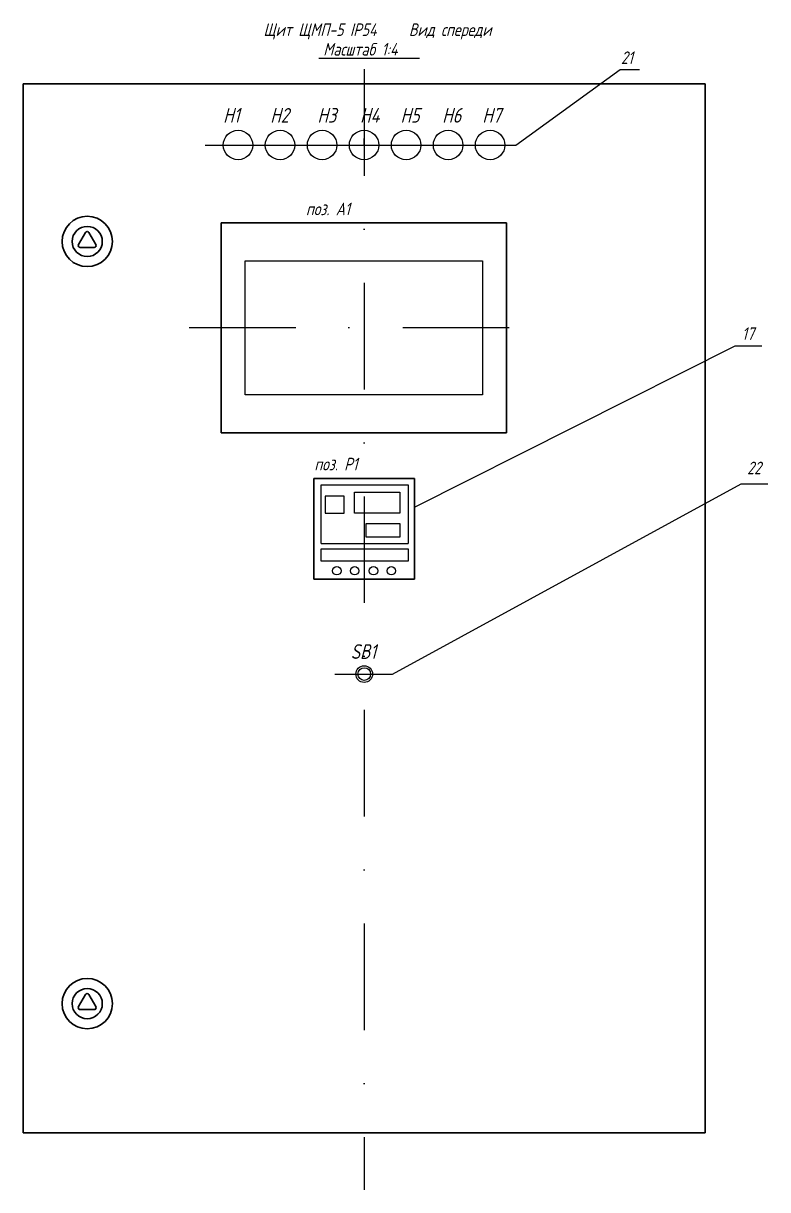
# Model space of a CAD drawing. Header units: millimetres. Extents: x 1012 to 5632, y 4 to 1530.
# Drawn here: x 2291.6 to 2469, y 1221.1 to 1499 of the extents above; entities that cross this region are included whole.
import ezdxf

# ---------------------------------------------------------------- set-up
doc = ezdxf.new("R2010")
doc.units = ezdxf.units.MM
doc.linetypes.add('DASHDOTX2', pattern=[50.8, 25.4, -12.7, 0, -12.7])
doc.layers.add('АСУТП', color=7, linetype='Continuous')
doc.layers.add('ссылки', color=7, linetype='Continuous')
doc.styles.add('GOST тип А', font='GOST_A.TTF', dxfattribs={"oblique": 15})
doc.styles.get("Standard").update_dxf_attribs({"font": 'GOST_A.TTF', "width": 0.8, "oblique": 15, "height": 3})

msp = doc.modelspace()

# ---------------------------------------------------------------- linework, layer by layer
at = {"color": 7}
for p, q in [((2362.0634, 1490.7275), (2386.0416, 1490.7275)), ((2409.036, 1470.0134), (2433.8625, 1488.0506)), ((2433.8625, 1488.0506), (2438.4995, 1488.0506)), ((2372.8546, 1470.0134), (2372.8546, 1471.5975)), ((2334.9714, 1470.0134), (2409.036, 1470.0134)), ((2356.4534, 1470.0134), (2387.703, 1470.0134)), ((2356.4534, 1470.0134), (2372.8546, 1470.0134)), ((2338.7918, 1451.4505), (2338.7918, 1401.4505)), ((2384.8546, 1383.705), (2461.2769, 1422.1702)), ((2461.2769, 1422.1702), (2467.6345, 1422.1702)), ((2360.8546, 1378.5629), (2360.8546, 1390.5629)), ((2384.8546, 1390.5629), (2384.8546, 1366.5629)), ((2362.6046, 1389.0629), (2383.3546, 1389.0629)), ((2362.6046, 1375.0629), (2362.6046, 1389.0629)), ((2370.6046, 1387.3129), (2381.3546, 1387.3129)), ((2370.6046, 1382.3129), (2370.6046, 1387.3129)), ((2379.6046, 1343.9409), (2462.6908, 1389.2489)), ((2381.3546, 1387.3129), (2381.3546, 1382.3129)), ((2383.3546, 1389.0629), (2383.3546, 1375.0629)), ((2462.6908, 1389.2489), (2469.0484, 1389.2489)), ((2368.1046, 1386.3129), (2363.6046, 1386.3129)), ((2363.6046, 1386.3129), (2363.6046, 1384.0629)), ((2363.6046, 1386.0629), (2363.6046, 1382.3129)), ((2368.1046, 1382.3129), (2368.1046, 1386.3129)), ((2363.6046, 1382.3129), (2368.1046, 1382.3129)), ((2381.3546, 1382.3129), (2370.6046, 1382.3129)), ((2373.3546, 1379.8129), (2381.3546, 1379.8129)), ((2373.3546, 1376.5629), (2373.3546, 1379.8129)), ((2381.3546, 1379.8129), (2381.3546, 1376.5629)), ((2381.3546, 1376.5629), (2373.3546, 1376.5629)), ((2362.6046, 1375.0629), (2383.3546, 1375.0629)), ((2362.6046, 1370.8129), (2362.6046, 1373.8129)), ((2362.6046, 1373.8129), (2383.3546, 1373.8129)), ((2383.3546, 1373.8129), (2383.3546, 1370.8129)), ((2383.3546, 1370.8129), (2362.6046, 1370.8129)), ((2365.8546, 1343.9409), (2379.6046, 1343.9409))]:
    msp.add_line(p, q, dxfattribs=at)
at = {"color": 7, "linetype": 'DASHDOTX2'}
for p, q in [((2372.8546, 1488.0817), (2372.8546, 1221.0576)), ((2331.1579, 1426.5016), (2418.0266, 1426.5016))]:
    msp.add_line(p, q, dxfattribs=at)
at = {"color": 7, "lineweight": 30}
for p, q in [((2291.6358, 1234.5802), (2291.6358, 1484.5802)), ((2291.6358, 1484.5802), (2454.1358, 1484.5802)), ((2454.1358, 1484.5802), (2454.1358, 1234.5802)), ((2304.7854, 1446.3206), (2306.4482, 1449.2006)), ((2307.2796, 1449.2006), (2308.9423, 1446.3206)), ((2308.5267, 1445.6006), (2305.2011, 1445.6006)), ((2360.8546, 1390.5629), (2384.8546, 1390.5629)), ((2360.8546, 1366.5629), (2360.8546, 1390.5629)), ((2384.8546, 1390.5629), (2384.8546, 1366.5629)), ((2384.8546, 1366.5629), (2360.8546, 1366.5629)), ((2304.7854, 1264.6785), (2306.4482, 1267.5585)), ((2307.2796, 1267.5585), (2308.9423, 1264.6785)), ((2308.5267, 1263.9585), (2305.2011, 1263.9585)), ((2454.1358, 1234.5802), (2291.6358, 1234.5802))]:
    msp.add_line(p, q, dxfattribs=at)
at = {"color": 7}
for centre, radius in [((2342.8203, 1470.0134), 3.5149), ((2352.8317, 1470.0134), 3.5149), ((2362.8432, 1470.0134), 3.5149), ((2372.8546, 1470.0134), 3.5149), ((2382.866, 1470.0134), 3.5149), ((2392.8775, 1470.0134), 3.5149), ((2402.8889, 1470.0134), 3.5149), ((2366.3546, 1368.5629), 1), ((2370.6046, 1368.5629), 1), ((2375.1046, 1368.5629), 1), ((2379.3546, 1368.5629), 1), ((2372.8906, 1343.9409), 2), ((2372.8906, 1343.9409), 1.5)]:
    msp.add_circle(centre, radius, dxfattribs=at)
at = {"color": 7, "lineweight": 30}
for centre, radius in [((2306.8639, 1447.0406), 6), ((2306.8639, 1447.0406), 3.6), ((2306.8639, 1265.3985), 6), ((2306.8639, 1265.3985), 3.6)]:
    msp.add_circle(centre, radius, dxfattribs=at)
for centre, start, end in [((2306.8639, 1448.9606), 30, 150), ((2305.2011, 1446.0806), 150, 270), ((2308.5267, 1446.0806), 270, 30), ((2306.8639, 1267.3185), 30, 150), ((2305.2011, 1264.4385), 150, 270), ((2308.5267, 1264.4385), 270, 30)]:
    msp.add_arc(centre, 0.48, start, end, dxfattribs=at)
at = {"layer": 'АСУТП', "color": 7, "lineweight": 30}
for p, q in [((2338.7918, 1451.4505), (2406.7918, 1451.4505)), ((2338.7918, 1401.4505), (2338.7918, 1451.4505)), ((2406.7918, 1451.4505), (2406.7918, 1401.4505)), ((2406.7918, 1401.4505), (2338.7918, 1401.4505))]:
    msp.add_line(p, q, dxfattribs=at)
at = {"layer": 'АСУТП', "color": 7}
for p, q in [((2338.7918, 1451.4505), (2338.7918, 1401.4505)), ((2344.5418, 1442.4505), (2401.0418, 1442.4505)), ((2344.5418, 1410.4505), (2344.5418, 1442.4505)), ((2401.0418, 1442.4505), (2401.0418, 1410.4505)), ((2401.0418, 1410.4505), (2344.5418, 1410.4505))]:
    msp.add_line(p, q, dxfattribs=at)

# ---------------------------------------------------------------- texts
at = {"color": 7, "style": 'GOST тип А', "oblique": 15}
for s, p in [('Н1', (2339.2598, 1475.3611)), ('Н2', (2350.4821, 1475.3611)), ('Н3', (2361.7313, 1475.3611)), ('Н4', (2371.8923, 1475.3611)), ('Н5', (2381.5295, 1475.3611)), ('Н6', (2391.4656, 1475.3611)), ('Н7', (2401.0282, 1475.3611)), ('SB1', (2369.6687, 1347.5566))]:
    msp.add_text(s, height=3.5, dxfattribs=at).set_placement(p)
at = {"color": 7, "lineweight": 0, "oblique": 15}
msp.add_text('поз. A1', height=3, dxfattribs=at).set_placement((2358.9955, 1453.2952))
at = {"color": 7, "linetype": 'Continuous', "lineweight": 0, "oblique": 15}
msp.add_text('поз. Р1', height=3, dxfattribs=at).set_placement((2360.9995, 1392.4854))
at = {"layer": 'ссылки', "color": 7, "oblique": 15}
for s, p in [('Щит ЩМП-5 IP54     Вид спереди', (2348.868, 1496.0099)), ('Масштаб 1:4', (2363.1202, 1491.3453)), ('21', (2434.0705, 1489.3395)), ('17', (2462.9055, 1423.5777)), ('22', (2464.1673, 1391.5701))]:
    msp.add_text(s, height=3, dxfattribs=at).set_placement(p)

doc.saveas('drawing.dxf')
